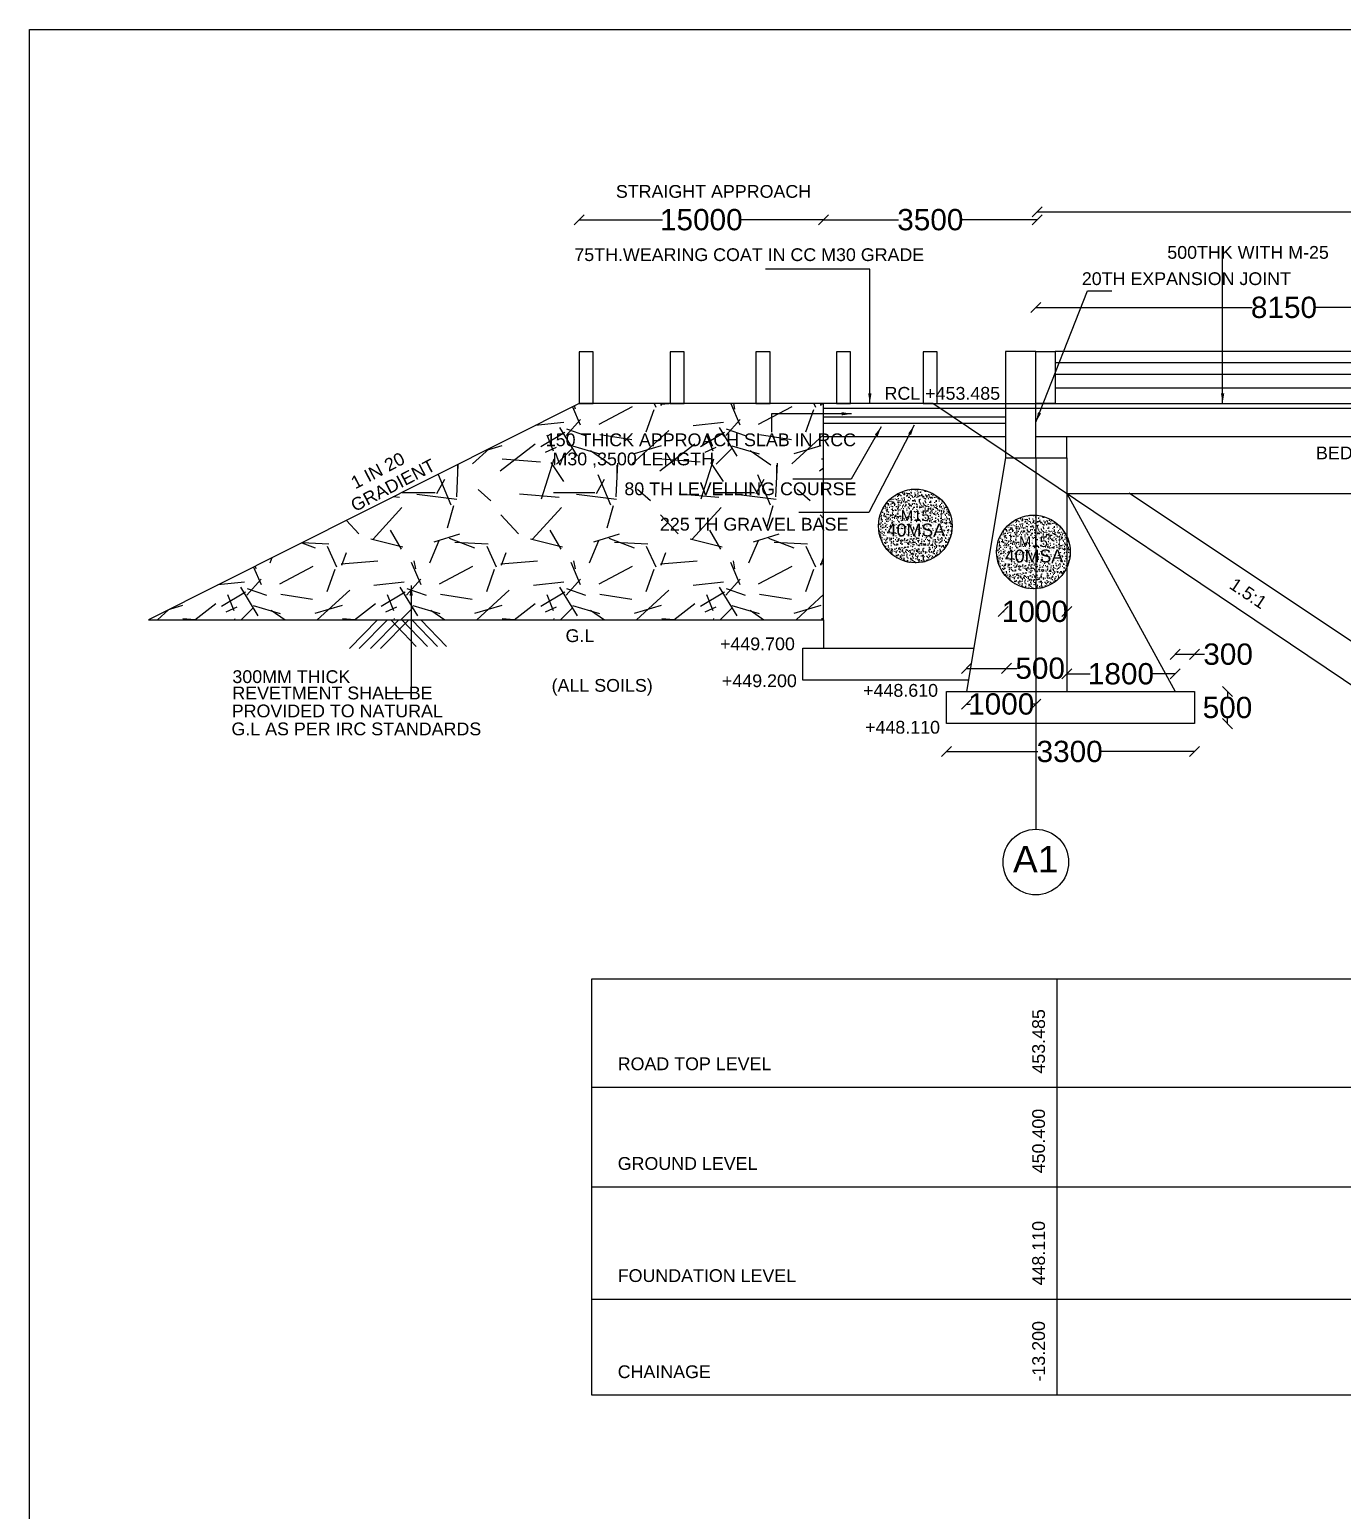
# Model space of a CAD drawing. Header units: millimetres. Extents: x 5124 to 3516387, y 2311 to 45956779.
# Drawn here: x 3471438 to 3483774, y 45942867 to 45956778 of the extents above; entities that cross this region are included whole.
import ezdxf

# ---------------------------------------------------------------- set-up
doc = ezdxf.new("R2010")
doc.units = ezdxf.units.MM
doc.header["$MEASUREMENT"] = 0
for name, color, linetype in [('DIMENSION', 7, 'Continuous'), ('DRAWING', 7, 'Continuous'), ('TEXT', 7, 'Continuous')]:
    doc.layers.add(name, color=color, linetype=linetype)
doc.styles.get("Standard").update_dxf_attribs({"font": 'arial.ttf', "height": 200})
doc.dimstyles.get("Standard").update_dxf_attribs({"dimtxt": 200, "dimasz": 110, "dimexe": 0.18, "dimexo": 0.0625, "dimgap": 0.09, "dimtad": 0, "dimtih": 1, "dimtoh": 1, "dimdec": 0, "dimzin": 0, "dimdsep": 46, "dimtxsty": 'Standard', "dimblk": 'OBLIQUE', "dimcen": 0.09, "dimse1": 1, "dimse2": 1, "dimadec": 0, "dimazin": 0, "dimtfac": 1, "dimtdec": 0, "dimtofl": 0, "dimtmove": 0, "dimatfit": 3, "dimfxl": 1, "dimtolj": 1, "dimtzin": 0, "dimarcsym": 0})

# ---------------------------------------------------------------- blocks, each defined once
blk = doc.blocks.new('_Oblique')
at = {"color": 0, "linetype": 'ByBlock', "lineweight": -2}
blk.add_line((-0.5, -0.5), (0.5, 0.5), dxfattribs=at)
blk = doc.blocks.new('*D35')
at = {"layer": 'Defpoints', "color": 0, "transparency": 16777216}
for p in [(3480054, 45950258), (3482384, 45950258), (3482384, 45949996)]:
    blk.add_point(p, dxfattribs=at)
at = {"layer": 'DRAWING', "color": 0, "lineweight": -2, "transparency": 16777216}
for p, q in [((3480054, 45949996), (3480913, 45949996)), ((3482384, 45949996), (3481509, 45949996))]:
    blk.add_line(p, q, dxfattribs=at)
at = {"layer": 'DRAWING', "color": 0, "lineweight": -2, "transparency": 16777216, "xscale": 95, "yscale": 95, "zscale": 95, "rotation": 180}
blk.add_blockref('_Oblique', (3480054, 45949996), dxfattribs=at)
at = {"layer": 'DRAWING', "color": 0, "lineweight": -2, "transparency": 16777216, "xscale": 95, "yscale": 95, "zscale": 95}
blk.add_blockref('_Oblique', (3482384, 45949996), dxfattribs=at)
at = {"layer": 'DRAWING', "color": 0, "transparency": 16777216, "insert": (3481211, 45949996), "char_height": 200, "attachment_point": 5}
blk.add_mtext('\\A1;3300', dxfattribs=at)
blk = doc.blocks.new('*D36')
at = {"layer": 'Defpoints', "color": 0, "transparency": 16777216}
for p in [(3482384, 45950560), (3482384, 45950258), (3482694, 45950258)]:
    blk.add_point(p, dxfattribs=at)
at = {"layer": 'DRAWING', "color": 0, "lineweight": -2, "transparency": 16777216}
for p, q in [((3482694, 45950560), (3482694, 45950511)), ((3482694, 45950258), (3482694, 45950307))]:
    blk.add_line(p, q, dxfattribs=at)
at = {"layer": 'DRAWING', "color": 0, "lineweight": -2, "transparency": 16777216, "xscale": 95, "yscale": 95, "zscale": 95}
for p, rotation in [((3482694, 45950560), 90), ((3482694, 45950258), 270)]:
    blk.add_blockref('_Oblique', p, dxfattribs=dict(at, rotation=rotation))
at = {"layer": 'DRAWING', "color": 0, "transparency": 16777216, "insert": (3482694, 45950409), "char_height": 200, "attachment_point": 5}
blk.add_mtext('\\A1;500', dxfattribs=at)
blk = doc.blocks.new('*D39')
at = {"layer": 'Defpoints', "color": 0, "transparency": 16777216}
for p in [(3476602, 45954992), (3476602, 45953266), (3478899, 45953266)]:
    blk.add_point(p, dxfattribs=at)
at = {"layer": 'DRAWING', "color": 0, "lineweight": -2, "transparency": 16777216}
for p, q in [((3476602, 45954992), (3477384, 45954992)), ((3478899, 45954992), (3478117, 45954992))]:
    blk.add_line(p, q, dxfattribs=at)
at = {"layer": 'DRAWING', "color": 0, "lineweight": -2, "transparency": 16777216, "xscale": 95, "yscale": 95, "zscale": 95, "rotation": 180}
blk.add_blockref('_Oblique', (3476602, 45954992), dxfattribs=at)
at = {"layer": 'DRAWING', "color": 0, "lineweight": -2, "transparency": 16777216, "xscale": 95, "yscale": 95, "zscale": 95}
blk.add_blockref('_Oblique', (3478899, 45954992), dxfattribs=at)
at = {"layer": 'DRAWING', "color": 0, "transparency": 16777216, "insert": (3477750, 45954992), "char_height": 200, "attachment_point": 5}
blk.add_mtext('\\A1;15000', dxfattribs=at)
blk = doc.blocks.new('*D31')
at = {"layer": 'Defpoints', "color": 0, "transparency": 16777216}
for p in [(3480906, 45954992), (3478898, 45954944), (3480906, 45954916)]:
    blk.add_point(p, dxfattribs=at)
at = {"layer": 'DRAWING', "color": 0, "lineweight": -2, "transparency": 16777216}
for p, q in [((3478898, 45954992), (3479603, 45954992)), ((3480906, 45954992), (3480200, 45954992))]:
    blk.add_line(p, q, dxfattribs=at)
at = {"layer": 'DRAWING', "color": 0, "lineweight": -2, "transparency": 16777216, "xscale": 95, "yscale": 95, "zscale": 95, "rotation": 180}
blk.add_blockref('_Oblique', (3478898, 45954992), dxfattribs=at)
at = {"layer": 'DRAWING', "color": 0, "lineweight": -2, "transparency": 16777216, "xscale": 95, "yscale": 95, "zscale": 95}
blk.add_blockref('_Oblique', (3480906, 45954992), dxfattribs=at)
at = {"layer": 'DRAWING', "color": 0, "transparency": 16777216, "insert": (3479902, 45954992), "char_height": 200, "attachment_point": 5}
blk.add_mtext('\\A1;3500', dxfattribs=at)
blk = doc.blocks.new('*D40')
at = {"layer": 'Defpoints', "color": 0, "transparency": 16777216}
for p in [(3485574, 45954168), (3480894, 45953756), (3485574, 45953756)]:
    blk.add_point(p, dxfattribs=at)
at = {"layer": 'DRAWING', "color": 0, "lineweight": -2, "transparency": 16777216}
for p, q in [((3480894, 45954168), (3482926, 45954168)), ((3485574, 45954168), (3483524, 45954168))]:
    blk.add_line(p, q, dxfattribs=at)
at = {"layer": 'DRAWING', "color": 0, "lineweight": -2, "transparency": 16777216, "xscale": 95, "yscale": 95, "zscale": 95, "rotation": 180}
blk.add_blockref('_Oblique', (3480894, 45954168), dxfattribs=at)
at = {"layer": 'DRAWING', "color": 0, "lineweight": -2, "transparency": 16777216, "xscale": 95, "yscale": 95, "zscale": 95}
blk.add_blockref('_Oblique', (3485574, 45954168), dxfattribs=at)
at = {"layer": 'DRAWING', "color": 0, "transparency": 16777216, "insert": (3483225, 45954168), "char_height": 200, "attachment_point": 5}
blk.add_mtext('\\A1;8150', dxfattribs=at)
blk = doc.blocks.new('*D34')
at = {"layer": 'Defpoints', "color": 0, "transparency": 16777216}
for p in [(3480906, 45954992), (3494926, 45955067), (3494926, 45954992)]:
    blk.add_point(p, dxfattribs=at)
at = {"layer": 'DRAWING', "color": 0, "lineweight": -2, "transparency": 16777216}
for p, q in [((3480906, 45955067), (3487538, 45955067)), ((3494926, 45955067), (3488294, 45955067))]:
    blk.add_line(p, q, dxfattribs=at)
at = {"layer": 'DRAWING', "color": 0, "lineweight": -2, "transparency": 16777216, "xscale": 95, "yscale": 95, "zscale": 95, "rotation": 180}
blk.add_blockref('_Oblique', (3480906, 45955067), dxfattribs=at)
at = {"layer": 'DRAWING', "color": 0, "lineweight": -2, "transparency": 16777216, "xscale": 95, "yscale": 95, "zscale": 95}
blk.add_blockref('_Oblique', (3494926, 45955067), dxfattribs=at)
at = {"layer": 'DRAWING', "color": 0, "transparency": 16777216, "insert": (3487916, 45955067), "char_height": 200, "attachment_point": 5}
blk.add_mtext('\\A1;26400', dxfattribs=at)
blk = doc.blocks.new('*D82')
at = {"layer": 'Defpoints', "color": 0, "lineweight": -2, "transparency": 16777216}
for p, q in [((3480242, 45950442), (3480279, 45950442)), ((3480894, 45950442), (3480857, 45950442))]:
    blk.add_line(p, q, dxfattribs=at)
at = {"layer": 'Defpoints', "color": 0, "transparency": 16777216}
for p in [(3480242, 45950560), (3480894, 45950560), (3480894, 45950442)]:
    blk.add_point(p, dxfattribs=at)
at = {"layer": 'Defpoints', "color": 0, "lineweight": -2, "transparency": 16777216, "xscale": 95, "yscale": 95, "zscale": 95, "rotation": 180}
blk.add_blockref('_Oblique', (3480242, 45950442), dxfattribs=at)
at = {"layer": 'Defpoints', "color": 0, "lineweight": -2, "transparency": 16777216, "xscale": 95, "yscale": 95, "zscale": 95}
blk.add_blockref('_Oblique', (3480894, 45950442), dxfattribs=at)
at = {"layer": 'Defpoints', "color": 0, "transparency": 16777216, "insert": (3480568, 45950442), "char_height": 200, "attachment_point": 5}
blk.add_mtext('\\A1;1000', dxfattribs=at)
blk = doc.blocks.new('*D83')
at = {"layer": 'Defpoints', "color": 0, "lineweight": -2, "transparency": 16777216}
for p, q in [((3480242, 45950778), (3480618, 45950778)), ((3480618, 45950778), (3480714, 45950778))]:
    blk.add_line(p, q, dxfattribs=at)
at = {"layer": 'Defpoints', "color": 0, "transparency": 16777216}
for p in [(3480618, 45950778), (3480242, 45950560), (3480618, 45950560)]:
    blk.add_point(p, dxfattribs=at)
at = {"layer": 'Defpoints', "color": 0, "lineweight": -2, "transparency": 16777216, "xscale": 95, "yscale": 95, "zscale": 95, "rotation": 180}
blk.add_blockref('_Oblique', (3480242, 45950778), dxfattribs=at)
at = {"layer": 'Defpoints', "color": 0, "lineweight": -2, "transparency": 16777216, "xscale": 95, "yscale": 95, "zscale": 95}
blk.add_blockref('_Oblique', (3480618, 45950778), dxfattribs=at)
at = {"layer": 'Defpoints', "color": 0, "transparency": 16777216, "insert": (3480934, 45950778), "char_height": 200, "attachment_point": 5}
blk.add_mtext('\\A1;500', dxfattribs=at)
blk = doc.blocks.new('*D84')
at = {"layer": 'Defpoints', "color": 0, "lineweight": -2, "transparency": 16777216}
for p, q in [((3481184, 45950726), (3481404, 45950726)), ((3482202, 45950726), (3481982, 45950726))]:
    blk.add_line(p, q, dxfattribs=at)
at = {"layer": 'Defpoints', "color": 0, "transparency": 16777216}
for p in [(3482202, 45950726), (3481184, 45950560), (3482202, 45950560)]:
    blk.add_point(p, dxfattribs=at)
at = {"layer": 'Defpoints', "color": 0, "lineweight": -2, "transparency": 16777216, "xscale": 95, "yscale": 95, "zscale": 95, "rotation": 180}
blk.add_blockref('_Oblique', (3481184, 45950726), dxfattribs=at)
at = {"layer": 'Defpoints', "color": 0, "lineweight": -2, "transparency": 16777216, "xscale": 95, "yscale": 95, "zscale": 95}
blk.add_blockref('_Oblique', (3482202, 45950726), dxfattribs=at)
at = {"layer": 'Defpoints', "color": 0, "transparency": 16777216, "insert": (3481693, 45950726), "char_height": 200, "attachment_point": 5}
blk.add_mtext('\\A1;1800', dxfattribs=at)
blk = doc.blocks.new('*D85')
at = {"layer": 'Defpoints', "color": 0, "lineweight": -2, "transparency": 16777216}
for p, q in [((3482202.5, 45950910), (3482384.5, 45950910)), ((3482384.5, 45950910), (3482479.5, 45950910))]:
    blk.add_line(p, q, dxfattribs=at)
at = {"layer": 'Defpoints', "color": 0, "transparency": 16777216}
for p in [(3482384.5, 45950910), (3482202.5, 45950559.5), (3482384.5, 45950559.5)]:
    blk.add_point(p, dxfattribs=at)
at = {"layer": 'Defpoints', "color": 0, "lineweight": -2, "transparency": 16777216, "xscale": 95, "yscale": 95, "zscale": 95, "rotation": 180}
blk.add_blockref('_Oblique', (3482202.5, 45950910), dxfattribs=at)
at = {"layer": 'Defpoints', "color": 0, "lineweight": -2, "transparency": 16777216, "xscale": 95, "yscale": 95, "zscale": 95}
blk.add_blockref('_Oblique', (3482384.5, 45950910), dxfattribs=at)
at = {"layer": 'Defpoints', "color": 0, "transparency": 16777216, "insert": (3482700.12206, 45950910), "char_height": 200, "attachment_point": 5}
blk.add_mtext('\\A1;300', dxfattribs=at)
blk = doc.blocks.new('*D86')
at = {"layer": 'Defpoints', "color": 0, "lineweight": -2, "transparency": 16777216}
for p, q in [((3480587, 45951312), (3480596, 45951312)), ((3481184, 45951312), (3481174, 45951312))]:
    blk.add_line(p, q, dxfattribs=at)
at = {"layer": 'Defpoints', "color": 0, "transparency": 16777216}
for p in [(3480587, 45951312), (3481184, 45951312), (3481184, 45951312)]:
    blk.add_point(p, dxfattribs=at)
at = {"layer": 'Defpoints', "color": 0, "lineweight": -2, "transparency": 16777216, "xscale": 95, "yscale": 95, "zscale": 95, "rotation": 180}
blk.add_blockref('_Oblique', (3480587, 45951312), dxfattribs=at)
at = {"layer": 'Defpoints', "color": 0, "lineweight": -2, "transparency": 16777216, "xscale": 95, "yscale": 95, "zscale": 95}
blk.add_blockref('_Oblique', (3481184, 45951312), dxfattribs=at)
at = {"layer": 'Defpoints', "color": 0, "transparency": 16777216, "insert": (3480885, 45951312), "char_height": 200, "attachment_point": 5}
blk.add_mtext('\\A1;1000', dxfattribs=at)

msp = doc.modelspace()

# ---------------------------------------------------------------- hatches: boundary and pattern name
at = {"layer": 'DRAWING'}
h = msp.add_hatch(dxfattribs=at)
h.set_pattern_fill('GRAVEL', color=256, scale=1500, style=0)
h.set_pattern_definition([(228.0128, (56531, 2246), (-11999.99734824, -13500.0020124), [201.804, -19978.632]), (184.9697, (56396, 2096), (18000.00157728, 1499.98696051), [346.302, -34283.8875]), (132.5104, (56051, 2066), (14999.98607752, -16500.0130108), [244.182, -24174.048]), (267.2737, (55466, 1691), (1499.99402659, 30000.00044246), [315.357, -31220.337]), (292.8337, (55451, 1376), (-7500.01485816, 17999.99461767), [309.2325, -30614.0595]), (357.2737, (55571, 1091), (-30000.00044246, 1499.99402659), [315.357, -31220.337]), (37.6942, (55886, 1076), (-19500.01101843, -14999.98560774), [417.0435, -41287.2735]), (72.2553, (56216, 1331), (10500.01614406, 32999.99434686), [393.732, -38979.4815]), (121.4296, (56336, 1706), (-12000.01235126, 19499.99255474), [316.425, -31326.1095]), (175.2364, (56171, 1976), (16500.00141948, -1499.987299), [361.248, -17701.1445]), (222.3974, (55811, 2006), (-18000.01102661, -16499.98812302), [467.172, -46250.0625]), (138.8141, (56951, 1676), (-10500.0044202, 8999.99597), [159.4515, -15785.766]), (171.4692, (56831, 1781), (19499.99742722, -3000.01186506), [303.3555, -30032.2665]), (225, (56531, 1826), (-2e-13, -1500.000464), [212.1315, -1909.188]), (203.1986, (56426, 2006), (7499.999596, 3000.0019879), [114.237, -11309.4225]), (291.8014, (56321, 1961), (-1499.9998658, 4500.0004095), [161.5545, -7916.193]), (30.9638, (56381, 1811), (4499.9970334, 3000.0037253), [262.3935, -8484.0345]), (161.5651, (56606, 1946), (3000.000652, -1499.997605), [189.7365, -4553.6805]), (16.3895, (55451, 1961), (15000.00329762, 4499.98906473), [265.8, -26314.2675]), (70.3462, (55706, 2036), (-5999.99287106, -16500.0032034), [222.9915, -22076.112]), (293.1986, (56606, 2246), (-3000.0019879, 7499.999596), [228.4725, -11195.187]), (343.6105, (56696, 2036), (-15000.00329762, 4499.98906473), [265.8, -26314.2675]), (339.444, (55451, 1031), (-7500.0027668, 2999.9939946), [256.32, -12559.686]), (294.7751, (55691, 941), (-7499.98828387, 16500.00513276), [214.767, -21261.9645]), (66.8014, (56621, 746), (3000.0019879, 7499.999596), [228.4725, -11195.187]), (17.354, (56711, 956), (-19500.00302865, -5999.99175339), [251.4465, -24893.136]), (69.444, (55886, 746), (-2999.9939946, -7500.0027668), [128.16, -12687.846]), (101.3099, (56531, 746), (-1499.9964482, 6000.0011283), [76.485, -7572.0435]), (165.9638, (56516, 821), (4500.000819, -1499.997086), [309.2325, -5875.425]), (186.009, (56216, 896), (14999.99962636, 1499.99897622), [286.575, -28370.8845]), (303.6901, (56381, 1676), (-1500.0020018, 2999.9993367), [216.333, -5191.9935]), (353.1572, (56501, 1496), (25499.99904822, -3000.01199689), [377.691, -37391.3445]), (60.9454, (56876, 1451), (-6000.0000408, -10500.00057685), [154.434, -15289.011]), (90, (56951, 1586), (-1500, 1500), [90, -1410]), (120.2564, (56186, 941), (5999.9923302, -10500.00368378), [208.386, -20630.28]), (48.0128, (56081, 1121), (11999.99734824, 13500.0020124), [403.608, -19776.828]), (0, (56351, 1421), (1500, 1500), [390, -1110]), (325.3048, (56741, 1421), (-14999.99138848, 10500.0129144), [237.171, -23479.911]), (254.0546, (56936, 1286), (-1499.9998339, -6000.00019), [218.403, -10701.762]), (207.646, (56876, 1076), (-28499.99371077, -15000.01156975), [355.5975, -35204.211]), (175.4261, (56561, 911), (-19500.00083747, 1499.99220174), [376.1985, -37243.611])])
h.paths.add_polyline_path([(3478899, 45951234), (3478899, 45953266.5), (3476602, 45953266.5), (3472556, 45951234)])
h.paths.add_polyline_path([(3477330.2, 45952038.9), (3479162.6, 45952038.9), (3479162.6, 45952225.2), (3477330.2, 45952225.2)], flags=9)
h.paths.add_polyline_path([(3476996.3, 45952371.4), (3479238.4, 45952371.4), (3479238.4, 45952557.6), (3476996.3, 45952557.6)], flags=9)
h.paths.add_polyline_path([(3476315.1, 45952624.8), (3477906.8, 45952624.8), (3477906.8, 45952843.6), (3476315.1, 45952843.6)], flags=24)
h.paths.add_polyline_path([(3476257.8, 45952831.6), (3479235.7, 45952831.6), (3479235.7, 45953017.8), (3476257.8, 45953017.8)], flags=9)
h = msp.add_hatch(dxfattribs=at)
h.set_pattern_fill('AR-CONC', color=256, scale=10, style=0)
h.set_pattern_definition([(50, (55451, 746), (71.72601826, -6.2752135), [7.5, -82.5]), (355, (55451, 746), (-13.87513336, 75.21921337), [6, -66]), (100.4514, (55456.98, 745.48), (57.85093817, 68.94395421), [6.374019, -70.1142112]), (46.1842, (55451, 766), (106.72410486, -16.55190143), [11.25, -123.75]), (96.6356, (55459.89, 764.62), (93.46627055, 97.4117871), [9.5610288, -105.1713]), (351.1842, (55451, 766), (93.46619451, 97.4118601), [9, -99]), (21, (55461, 761), (59.69070521, -40.26188907), [7.5, -82.5]), (326, (55461, 761), (24.33153319, 72.5150045), [6, -66]), (71.4514, (55465.974, 757.645), (84.02226286, 32.25304967), [6.374019, -70.1142112]), (37.5, (55451, 746), (1.215985532, 33.289385383), [0, -65.2, 0, -67, 0, -66.25]), (7.5, (55451, 746), (26.306953744, 39.441171188), [0, -38.2, 0, -63.7, 0, -25.25]), (327.5, (55428.7, 746), (53.382243617, -2.255487173), [0, -25, 0, -78, 0, -103.5]), (317.5, (55418.7, 746), (58.318616934, 10.010498233), [0, -32.5, 0, -51.8, 0, -73.5])])
h.paths.add_polyline_path([(3479415.3, 45952115.7, 1), (3480107.1, 45952115.7, 1)])
h.paths.add_polyline_path([(3479460.5, 45951984.5), (3480072.6, 45951984.5), (3480072.6, 45952170.8), (3479460.5, 45952170.8)], flags=24)
h.paths.add_polyline_path([(3479600.1, 45952286.6), (3479905.9, 45952286.6), (3479905.9, 45952134.5), (3479600.1, 45952134.5)], flags=24)
h = msp.add_hatch(dxfattribs=at)
h.set_pattern_fill('AR-CONC', color=256, scale=10, style=0)
h.set_pattern_definition([(50, (56561, 501.916), (71.72601826, -6.2752135), [7.5, -82.5]), (355, (56561, 501.916), (-13.87513336, 75.21921337), [6, -66]), (100.4514, (56566.975, 501.39), (57.85093817, 68.94395421), [6.374019, -70.1142112]), (46.1842, (56561, 521.92), (106.72410486, -16.55190143), [11.25, -123.75]), (96.6356, (56569.89, 520.54), (93.46627055, 97.4117871), [9.5610288, -105.1713]), (351.1842, (56561, 521.92), (93.46619451, 97.4118601), [9, -99]), (21, (56571, 516.916), (59.69070521, -40.26188907), [7.5, -82.5]), (326, (56571, 516.916), (24.33153319, 72.5150045), [6, -66]), (71.4514, (56575.97, 513.56), (84.02226286, 32.25304967), [6.374019, -70.1142112]), (37.5, (56560.998, 501.916), (1.215985532, 33.289385383), [0, -65.2, 0, -67, 0, -66.25]), (7.5, (56560.998, 501.916), (26.306953744, 39.441171188), [0, -38.2, 0, -63.7, 0, -25.25]), (327.5, (56538.698, 501.916), (53.382243617, -2.255487173), [0, -25, 0, -78, 0, -103.5]), (317.5, (56528.7, 501.916), (58.318616934, 10.010498233), [0, -32.5, 0, -51.8, 0, -73.5])])
h.paths.add_polyline_path([(3480525.3, 45951871.6, 1), (3481217.1, 45951871.6, 1)])
h.paths.add_polyline_path([(3480570.5, 45951740.4), (3481182.6, 45951740.4), (3481182.6, 45951926.7), (3480570.5, 45951926.7)], flags=24)
h.paths.add_polyline_path([(3480710.1, 45952042.5), (3481015.9, 45952042.5), (3481015.9, 45951890.4), (3480710.1, 45951890.4)], flags=24)

# ---------------------------------------------------------------- linework, layer by layer
at = {"layer": 'DIMENSION'}
msp.add_lwpolyline([(3471438.5, 45956778.5), (3516236.5, 45956778.5), (3516236.5, 45925044), (3471438.5, 45925044)], close=True, dxfattribs=at)
at = {"layer": 'DRAWING'}
for points in [[(3476602, 45953266.5), (3476735, 45953266.5), (3476735, 45953752.5), (3476602, 45953752.5)], [(3477456.5, 45953266.5), (3477589.5, 45953266.5), (3477589.5, 45953752.5), (3477456.5, 45953752.5)], [(3478263, 45953266.5), (3478396, 45953266.5), (3478396, 45953752.5), (3478263, 45953752.5)], [(3479019, 45953266.5), (3479152, 45953266.5), (3479152, 45953752.5), (3479019, 45953752.5)], [(3479833.5, 45953266.5), (3479966.5, 45953266.5), (3479966.5, 45953752.5), (3479833.5, 45953752.5)], [(3480608, 45952757), (3480893.5, 45952757), (3480893.5, 45953756), (3480608, 45953756)], [(3480893.5, 45953756), (3481074, 45953756), (3481074, 45953266.5), (3480893.5, 45953266.5)], [(3480053.5, 45950559.5), (3482384.5, 45950559.5), (3482384.5, 45950258.5), (3480053.5, 45950258.5)], [(3476720, 45947862), (3494834, 45947862), (3494834, 45943949), (3476720, 45943949)]]:
    msp.add_lwpolyline(points, close=True, dxfattribs=at)
for points in [[(3485390, 45953756), (3481074, 45953756)], [(3485390, 45953647), (3481074, 45953647)], [(3485390, 45953538), (3481074, 45953538)], [(3485390, 45953410), (3481074, 45953410)], [(3487916, 45950555), (3483955.5, 45950555), (3479924, 45953266.5), (3476602, 45953266.5), (3472556, 45951234), (3478899, 45951234), (3478899, 45953266.5)], [(3478899, 45953222), (3487916, 45953222)], [(3478899, 45953139.5), (3480608, 45953139.5)], [(3479924, 45953266.5), (3487916, 45953266.5)], [(3478899, 45953082.5), (3480608, 45953082.5)], [(3478899, 45952957.5), (3480608, 45952957.5)], [(3480893.5, 45952957.5), (3487916, 45952957.5)], [(3480893.5, 45952757), (3481183.5, 45952757), (3481183.5, 45952957.5)], [(3480608, 45952757), (3480242.5, 45950559.5)], [(3480893.5, 45952757), (3480893.5, 45949266.5)], [(3481183.5, 45952757), (3481183.5, 45950559.5)], [(3481183.5, 45952419.4), (3482202.5, 45950559.5)], [(3481183.5, 45952419.4), (3485272, 45952419.4)], [(3484573, 45950555), (3481771, 45952422.5)], [(3474708, 45951234), (3474443.5, 45950964.5)], [(3474800.5, 45951234), (3474536, 45950964.5)], [(3474907, 45951234), (3474642.5, 45950964.5)], [(3475001.5, 45951234), (3474737, 45950964.5)], [(3474831.5, 45951234), (3475071.5, 45950984.5)], [(3474937, 45951234), (3475177, 45950984.5)], [(3475031.5, 45951234), (3475271.5, 45950984.5)], [(3475116, 45951234), (3475356, 45950984.5)], [(3478899, 45951234), (3478899, 45950966)], [(3480260.1, 45950665.5), (3478705, 45950665.5), (3478705, 45950966), (3480310.1, 45950966)], [(3481089.5, 45947862), (3481089.5, 45943949)], [(3476720, 45946842), (3494834, 45946842)], [(3476720, 45945905.5), (3494834, 45945905.5)], [(3476720, 45944852), (3494834, 45944852)]]:
    msp.add_lwpolyline(points, dxfattribs=at)
for centre, radius in [((3479761.2, 45952115.7), 345.9), ((3480871.2, 45951871.6), 345.9), ((3480893.5, 45948958.2), 308.3)]:
    msp.add_circle(centre, radius, dxfattribs=at)

# ---------------------------------------------------------------- texts
at = {"layer": 'DRAWING', "char_height": 100, "width": 483.458, "attachment_point": 1}
for insert in [(3479625.1, 45952261.6), (3480735.1, 45952017.5)]:
    msp.add_mtext('M15', dxfattribs=dict(at, insert=insert))
at = {"layer": 'TEXT'}
for s, height, p in [('STRAIGHT APPROACH', 120, (3476947.3, 45955198.3)), ('75TH.WEARING COAT IN CC M30 GRADE', 120, (3476557.3, 45954604.3)), ('500THK WITH M-25', 120, (3482128.7, 45954625.7)), ('20TH EXPANSION JOINT ', 120, (3481325.7, 45954378.7)), ('RCL +453.485', 120, (3479472, 45953301.5)), ('150 THICK APPROACH SLAB IN RCC', 120, (3476288.8, 45952864.7)), ('BED BLOCK BOTTOM', 120, (3483526, 45952742)), ('M30 ,3500 LENGTH', 120, (3476351.6, 45952685)), ('80 TH LEVELLING COURSE', 120, (3477027.3, 45952404.5)), ('225 TH GRAVEL BASE', 120, (3477361.2, 45952072)), ('40MSA', 120, (3479491.5, 45952017.6)), ('40MSA', 120, (3480601.5, 45951773.5)), ('G.L', 120, (3476474.4, 45951024.7)), ('+449.700', 120, (3477925.5, 45950947.9)), ('300MM THICK', 120, (3473344, 45950639.8)), ('(ALL SOILS)', 120, (3476343.4, 45950557.8)), ('+449.200', 120, (3477944, 45950601.4)), ('+448.610', 120, (3479270.6, 45950511.1)), ('REVETMENT SHALL BE', 120, (3473343.6, 45950486.3)), ('PROVIDED TO NATURAL', 120, (3473338.1, 45950318)), ('G.L AS PER IRC STANDARDS', 120, (3473335.2, 45950148.9)), ('+448.110', 120, (3479289.1, 45950164.6)), ('A1', 250, (3480678.5, 45948860.3)), ('ROAD TOP LEVEL', 120, (3476964.5, 45947002.9)), ('GROUND LEVEL', 120, (3476964.5, 45946066.4)), ('FOUNDATION LEVEL', 120, (3476964.5, 45945012.9)), ('CHAINAGE', 120, (3476964.5, 45944109.9))]:
    msp.add_text(s, height=height, dxfattribs=at).set_placement(p)
for s, rotation, p in [('GRADIENT', 27.56571, (3474496.3, 45952245)), ('1 IN 20', 27.56571, (3474498.4, 45952458.6)), ('1.5:1', 326.09946, (3482701, 45951536.9)), ('453.485', 90, (3480979.4, 45946970.5)), ('450.400', 90, (3480979.4, 45946034)), ('448.110', 90, (3480979.4, 45944980.5)), ('-13.200', 90, (3480979.4, 45944077.5))]:
    msp.add_text(s, height=120, rotation=rotation, dxfattribs=at).set_placement(p)

# ---------------------------------------------------------------- dimensions: what is measured, and where the dimension line sits
at = {"layer": 'Defpoints'}
for base, p1, p2, text, picture, middle in [((3481183.5, 45951312.5), (3480587, 45951312.5), (3481183.5, 45951312.5), '1000', '*D86', (3480885.2, 45951312.5)), ((3482384.5, 45950910), (3482202.5, 45950559.5), (3482384.5, 45950559.5), '300', '*D85', (3482700.1, 45950910)), ((3480618.5, 45950778), (3480242.5, 45950559.5), (3480618.5, 45950559.5), '500', '*D83', (3480934.2, 45950778)), ((3482202.5, 45950725.8), (3481183.5, 45950559.5), (3482202.5, 45950559.5), '1800', '*D84', (3481693, 45950725.8)), ((3480893.5, 45950441.5), (3480242.5, 45950559.5), (3480893.5, 45950559.5), '1000', '*D82', (3480568, 45950441.5))]:
    dim = msp.add_linear_dim(base=base, p1=p1, p2=p2, text=text, dimstyle='Standard', override={"dimasz": 95, "dimfxl": 2000, "dimarcsym": 1}, dxfattribs=at)
    dim.commit()
    dim.dimension.update_dxf_attribs({"geometry": picture, "text_midpoint": middle})
at = {"layer": 'DRAWING'}
for base, p1, p2, text, picture, middle in [((3476602, 45954991.5), (3478899, 45953266.5), (3476602, 45953266.5), '15000', '*D39', (3477750.5, 45954991.5)), ((3480905.5, 45954991.5), (3478898, 45954944), (3480905.5, 45954916), '3500', '*D31', (3479901.8, 45954991.5)), ((3494926.5, 45955067), (3480905.5, 45954991.5), (3494926.5, 45954991.5), '26400', '*D34', (3487916, 45955067))]:
    dim = msp.add_linear_dim(base=base, p1=p1, p2=p2, text=text, dimstyle='Standard', override={"dimasz": 95, "dimarcsym": 1}, dxfattribs=at)
    dim.commit()
    dim.dimension.update_dxf_attribs({"geometry": picture, "text_midpoint": middle})
for base, p1, p2, text, picture, middle in [((3485574, 45954167.5), (3480893.5, 45953756), (3485574, 45953756), '8150', '*D40', (3483225, 45954167.5)), ((3482384.5, 45949995.5), (3480053.5, 45950258.5), (3482384.5, 45950258.5), '3300', '*D35', (3481211, 45949995.5))]:
    dim = msp.add_linear_dim(base=base, p1=p1, p2=p2, text=text, dimstyle='Standard', override={"dimasz": 95, "dimarcsym": 1}, dxfattribs=at)
    dim.commit()
    dim.dimension.update_dxf_attribs({"geometry": picture, "text_midpoint": middle, "dimtype": 160})
dim = msp.add_linear_dim(base=(3482694.5, 45950258.5), p1=(3482384.5, 45950559.5), p2=(3482384.5, 45950258.5), angle=90, text='500', dimstyle='Standard', override={"dimasz": 95, "dimarcsym": 1}, dxfattribs=at)
dim.commit()
dim.dimension.update_dxf_attribs({"geometry": '*D36', "text_midpoint": (3482694.5, 45950409)})

# ---------------------------------------------------------------- leaders
at = {"layer": 'DIMENSION'}
msp.add_leader([(3475024, 45951555.5), (3475024, 45950547.5), (3474795.5, 45950547.5)], dimstyle='Standard', override={"dimasz": 95, "dimgap": 0.09, "dimtad": 0, "dimfxl": 2000, "dimarcsym": 1}, dxfattribs=at)
at = {"layer": 'DRAWING'}
for points in [[(3482648.5, 45953266.5), (3482648.5, 45954350.5), (3482648.5, 45954743)], [(3479333.5, 45953266.5), (3479333.5, 45954527.5), (3478353.5, 45954527.5)], [(3480893.5, 45953089.5), (3481379, 45954326), (3481607, 45954326)], [(3479162.5, 45953169.5), (3478408.5, 45953169.5), (3478408.5, 45952996.5)], [(3479441, 45953047.5), (3479159, 45952556.5), (3478608.5, 45952556.5)], [(3479751.5, 45953061.5), (3479323, 45952242.5), (3478665.5, 45952242.5)]]:
    msp.add_leader(points, dimstyle='Standard', override={"dimasz": 95, "dimgap": 0.09, "dimtad": 0, "dimarcsym": 1}, dxfattribs=at)

doc.saveas('drawing.dxf')
